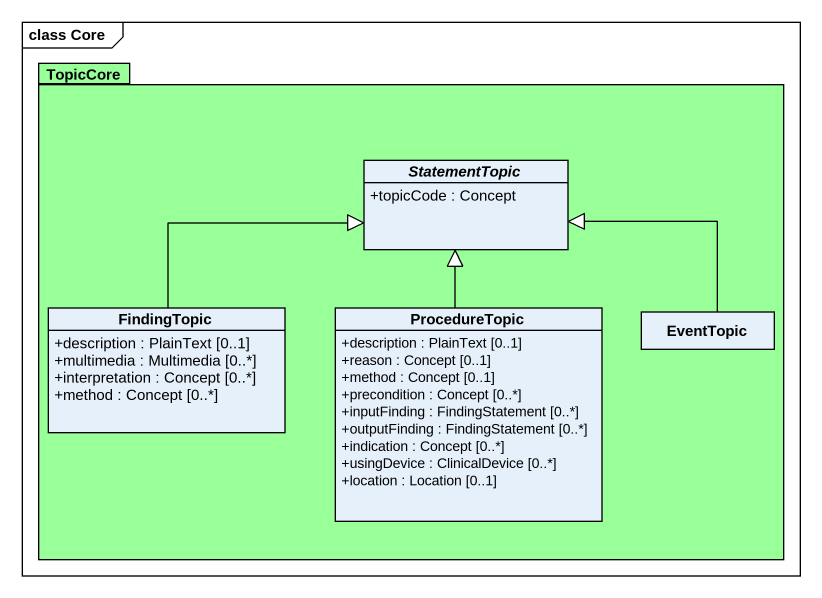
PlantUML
@startuml
mainframe class Core
hide circle
hide empty members
skinparam classAttributeIconSize 0
package TopicCore #99FF99 {
  abstract class StatementTopic {
    +topicCode : Concept
  }
  class FindingTopic {
    +description : PlainText [0..1]
    +multimedia : Multimedia [0..*]
    +interpretation : Concept [0..*]
    +method : Concept [0..*]
  }
  class ProcedureTopic {
    +description : PlainText [0..1]
    +reason : Concept [0..1]
    +method : Concept [0..1]
    +precondition : Concept [0..*]
    +inputFinding : FindingStatement [0..*]
    +outputFinding : FindingStatement [0..*]
    +indication : Concept [0..*]
    +usingDevice : ClinicalDevice [0..*]
    +location : Location [0..1]
  }
  class EventTopic
}
FindingTopic -right-|> StatementTopic
ProcedureTopic -up-|> StatementTopic
EventTopic -left-|> StatementTopic
@enduml
